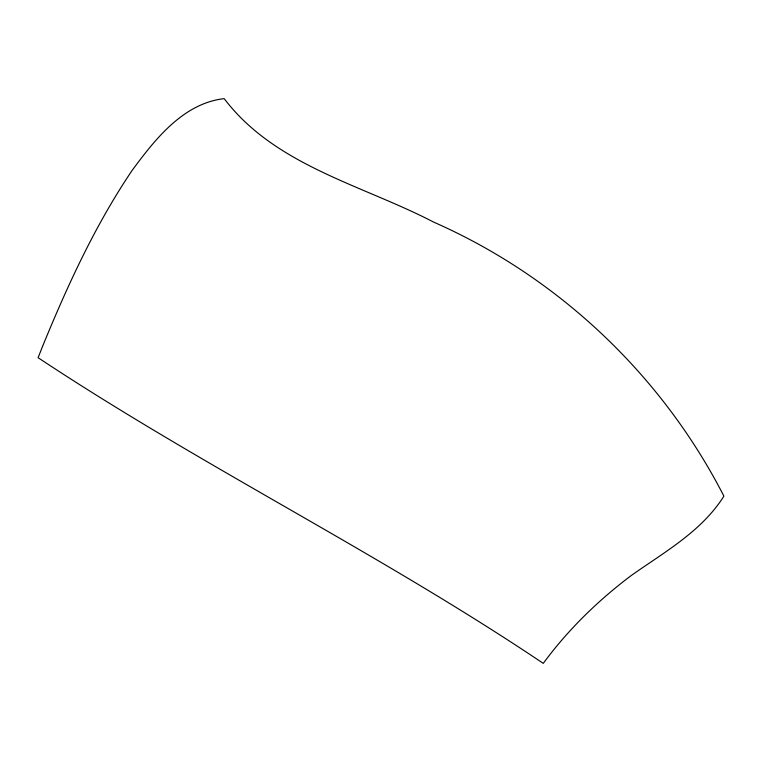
<?xml version="1.0" encoding="UTF-8"?>
<svg xmlns="http://www.w3.org/2000/svg" width="762" height="762" viewBox="0 0 762 762"><rect width="100%" height="100%" fill="white"/><g stroke="black" fill="none" stroke-linecap="round" stroke-linejoin="round"><path stroke-width="1.14" d="M42.567 346.367L38.1 357.702C202.235 466.506 379.771 553.488 543.268 663.369C567.976 629.774 598.18 600.332 631.508 575.339C664.578 551.945 701.678 531.371 723.9 496.157C661.816 375.009 558.251 276.977 433.664 222.113C362.321 184.966 275.006 165.697 224.19 98.631C183.204 103.318 155.115 139.332 132.245 170.24C95.25 224.981 67.551 285.388 42.567 346.367"/></g></svg>
